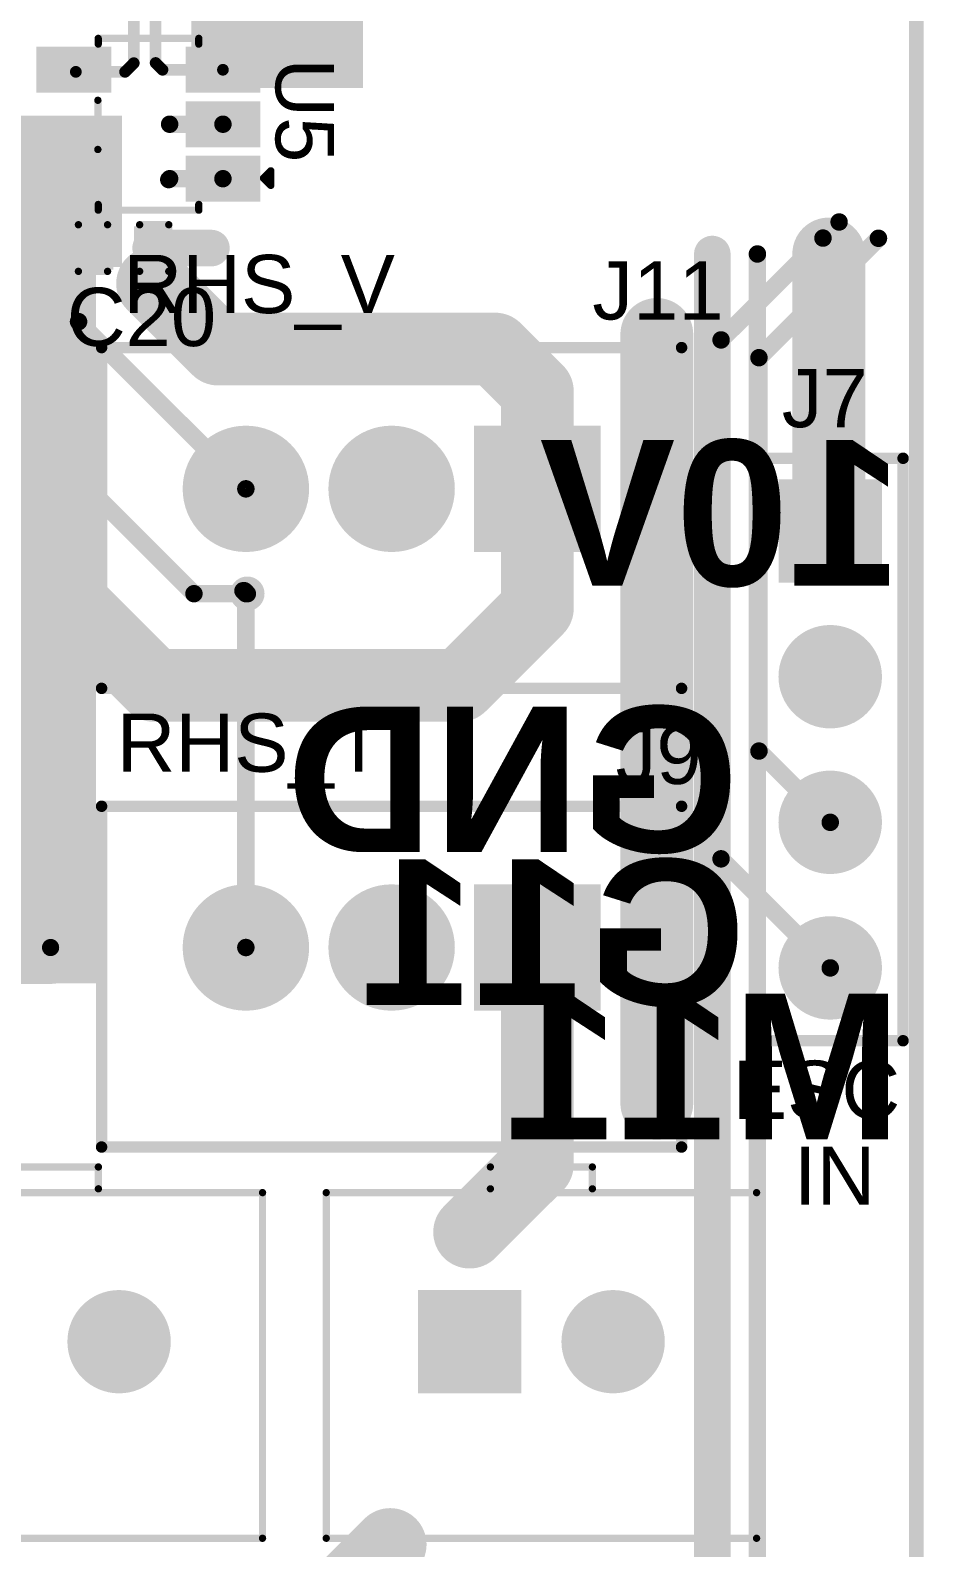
# Model space of a CAD drawing. Header units: inches. Extents: x 0 to 5376, y 0 to 5416.
# Drawn here: x 14.4 to 29.97, y 85.38 to 111.85 of the extents above; entities that cross this region are included whole.
import ezdxf

# ---------------------------------------------------------------- set-up
doc = ezdxf.new("R2010")
doc.units = ezdxf.units.IN
for name, color, linetype in [('Board Outline', 216, 'Continuous'), ('Bottom Layer', 5, 'Continuous'), ('Bottom Overlay', 54, 'Continuous'), ('Bottom Solder', 6, 'Continuous'), ('Layer 1', 16, 'Continuous'), ('Layer 2', 76, 'Continuous'), ('Multi-Layer', 9, 'Continuous'), ('Pad Holes', 156, 'Continuous'), ('Top Layer', 1, 'Continuous'), ('Top Overlay', 2, 'Continuous'), ('Top Paste', 8, 'Continuous'), ('Top Solder', 216, 'Continuous'), ('Via Holes', 16, 'Continuous')]:
    doc.layers.add(name, color=color, linetype=linetype)
doc.styles.add('Arial', font='', dxfattribs={"height": 0.2})
doc.styles.add('Arial_Bold', font='', dxfattribs={"height": 0.2})
doc.styles.get('Arial').set_extended_font_data('Arial')
doc.styles.get('Arial_Bold').set_extended_font_data('Arial', bold=True)

msp = doc.modelspace()

# ---------------------------------------------------------------- hatches: boundary and pattern name
at = {"layer": 'Bottom Layer'}
for points in [[(14.197, 95.225), (15.545, 95.225), (15.545, 110.007), (14.197, 110.007)], [(24.239, 102.853), (22.239, 102.853), (22.239, 104.853), (24.239, 104.853)], [(29.144, 103.916), (29.144, 102.316), (27.544, 102.316), (27.544, 103.916)], [(24.239, 94.852), (22.239, 94.852), (22.239, 96.852), (24.239, 96.852)], [(21.21, 89.826), (22.91, 89.826), (22.91, 88.126), (21.21, 88.126)]]:
    msp.add_hatch(color=5, dxfattribs=at).paths.add_polyline_path(points)
h = msp.add_hatch(color=5, dxfattribs=at)
edge = h.paths.add_edge_path()
edge.add_arc((18.159, 103.853), 1, 0, 360)
h = msp.add_hatch(color=5, dxfattribs=at)
edge = h.paths.add_edge_path()
edge.add_arc((20.699, 103.853), 1, 0, 360)
h = msp.add_hatch(color=5, dxfattribs=at)
edge = h.paths.add_edge_path()
edge.add_arc((18.184, 102.024), 0.3, 0, 360)
h = msp.add_hatch(color=5, dxfattribs=at)
edge = h.paths.add_edge_path()
edge.add_arc((28.344, 100.576), 0.8, 0, 360)
h = msp.add_hatch(color=5, dxfattribs=at)
edge = h.paths.add_edge_path()
edge.add_arc((28.344, 98.036), 0.8, 0, 360)
h = msp.add_hatch(color=5, dxfattribs=at)
edge = h.paths.add_edge_path()
edge.add_arc((18.159, 95.852), 1, 0, 360)
h = msp.add_hatch(color=5, dxfattribs=at)
edge = h.paths.add_edge_path()
edge.add_arc((20.699, 95.852), 1, 0, 360)
h = msp.add_hatch(color=5, dxfattribs=at)
edge = h.paths.add_edge_path()
edge.add_arc((14.755, 95.852), 0.3, 0, 360)
h = msp.add_hatch(color=5, dxfattribs=at)
edge = h.paths.add_edge_path()
edge.add_arc((28.344, 95.496), 0.8, 0, 360)
h = msp.add_hatch(color=5, dxfattribs=at)
edge = h.paths.add_edge_path()
edge.add_arc((15.949, 88.976), 0.85, 0, 360)
h = msp.add_hatch(color=5, dxfattribs=at)
edge = h.paths.add_edge_path()
edge.add_arc((24.56, 88.976), 0.85, 0, 360)
at = {"layer": 'Bottom Solder'}
h = msp.add_hatch(color=6, dxfattribs=at)
edge = h.paths.add_edge_path()
edge.add_arc((18.159, 103.853), 1.102, 0, 360)
h = msp.add_hatch(color=6, dxfattribs=at)
edge = h.paths.add_edge_path()
edge.add_arc((20.699, 103.853), 1.102, 0, 360)
for points in [[(24.34, 102.751), (22.137, 102.751), (22.137, 104.955), (24.34, 104.955)], [(29.246, 104.018), (29.246, 102.215), (27.443, 102.215), (27.443, 104.018)], [(24.34, 94.75), (22.137, 94.75), (22.137, 96.954), (24.34, 96.954)], [(21.159, 89.877), (22.961, 89.877), (22.961, 88.075), (21.159, 88.075)]]:
    msp.add_hatch(color=6, dxfattribs=at).paths.add_polyline_path(points)
h = msp.add_hatch(color=6, dxfattribs=at)
edge = h.paths.add_edge_path()
edge.add_arc((28.344, 100.576), 0.902, 0, 360)
h = msp.add_hatch(color=6, dxfattribs=at)
edge = h.paths.add_edge_path()
edge.add_arc((28.344, 98.036), 0.902, 0, 360)
h = msp.add_hatch(color=6, dxfattribs=at)
edge = h.paths.add_edge_path()
edge.add_arc((18.159, 95.852), 1.102, 0, 360)
h = msp.add_hatch(color=6, dxfattribs=at)
edge = h.paths.add_edge_path()
edge.add_arc((20.699, 95.852), 1.102, 0, 360)
h = msp.add_hatch(color=6, dxfattribs=at)
edge = h.paths.add_edge_path()
edge.add_arc((28.344, 95.496), 0.902, 0, 360)
h = msp.add_hatch(color=6, dxfattribs=at)
edge = h.paths.add_edge_path()
edge.add_arc((15.949, 88.976), 0.901, 0, 360)
h = msp.add_hatch(color=6, dxfattribs=at)
edge = h.paths.add_edge_path()
edge.add_arc((24.56, 88.976), 0.901, 0, 360)
at = {"layer": 'Layer 1'}
h = msp.add_hatch(color=16, dxfattribs=at)
edge = h.paths.add_edge_path()
edge.add_arc((18.159, 103.853), 1, 0, 360)
h = msp.add_hatch(color=16, dxfattribs=at)
edge = h.paths.add_edge_path()
edge.add_arc((20.699, 103.853), 1, 0, 360)
for points in [[(24.239, 102.853), (22.239, 102.853), (22.239, 104.853), (24.239, 104.853)], [(29.144, 103.916), (29.144, 102.316), (27.544, 102.316), (27.544, 103.916)], [(24.239, 94.852), (22.239, 94.852), (22.239, 96.852), (24.239, 96.852)], [(21.21, 89.826), (22.91, 89.826), (22.91, 88.126), (21.21, 88.126)]]:
    msp.add_hatch(color=16, dxfattribs=at).paths.add_polyline_path(points)
h = msp.add_hatch(color=16, dxfattribs=at)
edge = h.paths.add_edge_path()
edge.add_arc((18.184, 102.024), 0.3, 0, 360)
h = msp.add_hatch(color=16, dxfattribs=at)
edge = h.paths.add_edge_path()
edge.add_arc((28.344, 100.576), 0.8, 0, 360)
h = msp.add_hatch(color=16, dxfattribs=at)
edge = h.paths.add_edge_path()
edge.add_arc((28.344, 98.036), 0.8, 0, 360)
h = msp.add_hatch(color=16, dxfattribs=at)
edge = h.paths.add_edge_path()
edge.add_arc((18.159, 95.852), 1, 0, 360)
h = msp.add_hatch(color=16, dxfattribs=at)
edge = h.paths.add_edge_path()
edge.add_arc((20.699, 95.852), 1, 0, 360)
h = msp.add_hatch(color=16, dxfattribs=at)
edge = h.paths.add_edge_path()
edge.add_arc((14.755, 95.852), 0.3, 0, 360)
h = msp.add_hatch(color=16, dxfattribs=at)
edge = h.paths.add_edge_path()
edge.add_arc((28.344, 95.496), 0.8, 0, 360)
h = msp.add_hatch(color=16, dxfattribs=at)
edge = h.paths.add_edge_path()
edge.add_arc((15.949, 88.976), 0.85, 0, 360)
h = msp.add_hatch(color=16, dxfattribs=at)
edge = h.paths.add_edge_path()
edge.add_arc((24.56, 88.976), 0.85, 0, 360)
at = {"layer": 'Layer 2'}
h = msp.add_hatch(color=76, dxfattribs=at)
edge = h.paths.add_edge_path()
edge.add_arc((18.159, 103.853), 1, 0, 360)
h = msp.add_hatch(color=76, dxfattribs=at)
edge = h.paths.add_edge_path()
edge.add_arc((20.699, 103.853), 1, 0, 360)
for points in [[(24.239, 102.853), (22.239, 102.853), (22.239, 104.853), (24.239, 104.853)], [(29.144, 103.916), (29.144, 102.316), (27.544, 102.316), (27.544, 103.916)], [(24.239, 94.852), (22.239, 94.852), (22.239, 96.852), (24.239, 96.852)], [(21.21, 89.826), (22.91, 89.826), (22.91, 88.126), (21.21, 88.126)]]:
    msp.add_hatch(color=76, dxfattribs=at).paths.add_polyline_path(points)
h = msp.add_hatch(color=76, dxfattribs=at)
edge = h.paths.add_edge_path()
edge.add_arc((18.184, 102.024), 0.3, 0, 360)
h = msp.add_hatch(color=76, dxfattribs=at)
edge = h.paths.add_edge_path()
edge.add_arc((28.344, 100.576), 0.8, 0, 360)
h = msp.add_hatch(color=76, dxfattribs=at)
edge = h.paths.add_edge_path()
edge.add_arc((28.344, 98.036), 0.8, 0, 360)
h = msp.add_hatch(color=76, dxfattribs=at)
edge = h.paths.add_edge_path()
edge.add_arc((18.159, 95.852), 1, 0, 360)
h = msp.add_hatch(color=76, dxfattribs=at)
edge = h.paths.add_edge_path()
edge.add_arc((20.699, 95.852), 1, 0, 360)
h = msp.add_hatch(color=76, dxfattribs=at)
edge = h.paths.add_edge_path()
edge.add_arc((14.755, 95.852), 0.3, 0, 360)
h = msp.add_hatch(color=76, dxfattribs=at)
edge = h.paths.add_edge_path()
edge.add_arc((28.344, 95.496), 0.8, 0, 360)
h = msp.add_hatch(color=76, dxfattribs=at)
edge = h.paths.add_edge_path()
edge.add_arc((15.949, 88.976), 0.85, 0, 360)
h = msp.add_hatch(color=76, dxfattribs=at)
edge = h.paths.add_edge_path()
edge.add_arc((24.56, 88.976), 0.85, 0, 360)
at = {"layer": 'Multi-Layer'}
h = msp.add_hatch(color=9, dxfattribs=at)
edge = h.paths.add_edge_path()
edge.add_arc((18.159, 103.853), 1, 0, 360)
h = msp.add_hatch(color=9, dxfattribs=at)
edge = h.paths.add_edge_path()
edge.add_arc((20.699, 103.853), 1, 0, 360)
for points in [[(24.239, 102.853), (22.239, 102.853), (22.239, 104.853), (24.239, 104.853)], [(29.144, 103.916), (29.144, 102.316), (27.544, 102.316), (27.544, 103.916)], [(24.239, 94.852), (22.239, 94.852), (22.239, 96.852), (24.239, 96.852)], [(21.21, 89.826), (22.91, 89.826), (22.91, 88.126), (21.21, 88.126)]]:
    msp.add_hatch(color=9, dxfattribs=at).paths.add_polyline_path(points)
h = msp.add_hatch(color=9, dxfattribs=at)
edge = h.paths.add_edge_path()
edge.add_arc((28.344, 100.576), 0.8, 0, 360)
h = msp.add_hatch(color=9, dxfattribs=at)
edge = h.paths.add_edge_path()
edge.add_arc((28.344, 98.036), 0.8, 0, 360)
h = msp.add_hatch(color=9, dxfattribs=at)
edge = h.paths.add_edge_path()
edge.add_arc((18.159, 95.852), 1, 0, 360)
h = msp.add_hatch(color=9, dxfattribs=at)
edge = h.paths.add_edge_path()
edge.add_arc((20.699, 95.852), 1, 0, 360)
h = msp.add_hatch(color=9, dxfattribs=at)
edge = h.paths.add_edge_path()
edge.add_arc((28.344, 95.496), 0.8, 0, 360)
h = msp.add_hatch(color=9, dxfattribs=at)
edge = h.paths.add_edge_path()
edge.add_arc((15.949, 88.976), 0.85, 0, 360)
h = msp.add_hatch(color=9, dxfattribs=at)
edge = h.paths.add_edge_path()
edge.add_arc((24.56, 88.976), 0.85, 0, 360)
at = {"layer": 'Pad Holes'}
h = msp.add_hatch(color=7, dxfattribs=at)
edge = h.paths.add_edge_path()
edge.add_arc((18.159, 103.853), 0.5, 0, 360)
h = msp.add_hatch(color=7, dxfattribs=at)
edge = h.paths.add_edge_path()
edge.add_arc((20.699, 103.853), 0.5, 0, 360)
h = msp.add_hatch(color=7, dxfattribs=at)
edge = h.paths.add_edge_path()
edge.add_arc((23.239, 103.853), 0.5, 0, 360)
h = msp.add_hatch(color=7, dxfattribs=at)
edge = h.paths.add_edge_path()
edge.add_arc((28.344, 103.116), 0.475, 0, 360)
h = msp.add_hatch(color=7, dxfattribs=at)
edge = h.paths.add_edge_path()
edge.add_arc((28.344, 100.576), 0.475, 0, 360)
h = msp.add_hatch(color=7, dxfattribs=at)
edge = h.paths.add_edge_path()
edge.add_arc((28.344, 98.036), 0.475, 0, 360)
h = msp.add_hatch(color=7, dxfattribs=at)
edge = h.paths.add_edge_path()
edge.add_arc((18.159, 95.852), 0.5, 0, 360)
h = msp.add_hatch(color=7, dxfattribs=at)
edge = h.paths.add_edge_path()
edge.add_arc((20.699, 95.852), 0.5, 0, 360)
h = msp.add_hatch(color=7, dxfattribs=at)
edge = h.paths.add_edge_path()
edge.add_arc((23.239, 95.852), 0.5, 0, 360)
h = msp.add_hatch(color=7, dxfattribs=at)
edge = h.paths.add_edge_path()
edge.add_arc((28.344, 95.496), 0.475, 0, 360)
h = msp.add_hatch(color=7, dxfattribs=at)
edge = h.paths.add_edge_path()
edge.add_arc((15.949, 88.976), 0.45, 0, 360)
h = msp.add_hatch(color=7, dxfattribs=at)
edge = h.paths.add_edge_path()
edge.add_arc((22.06, 88.976), 0.45, 0, 360)
h = msp.add_hatch(color=7, dxfattribs=at)
edge = h.paths.add_edge_path()
edge.add_arc((24.56, 88.976), 0.45, 0, 360)
at = {"layer": 'Top Layer'}
for points in [[(17.207, 113.464), (17.207, 110.848), (20.201, 110.848), (20.201, 113.464)], [(15.709, 110.863), (14.609, 110.863), (14.609, 111.463), (15.709, 111.463)], [(18.309, 110.863), (17.209, 110.863), (17.209, 111.463), (18.309, 111.463)], [(18.309, 109.913), (17.209, 109.913), (17.209, 110.513), (18.309, 110.513)], [(13.876, 110.363), (13.876, 107.723), (16.002, 107.723), (16.002, 110.363)], [(15.709, 108.963), (14.609, 108.963), (14.609, 109.563), (15.709, 109.563)], [(18.309, 108.963), (17.209, 108.963), (17.209, 109.563), (18.309, 109.563)], [(15.786, 108.371), (15.786, 107.736), (15.329, 107.736), (15.329, 108.371)], [(16.726, 108.371), (16.726, 107.736), (16.269, 107.736), (16.269, 108.371)], [(24.239, 102.853), (22.239, 102.853), (22.239, 104.853), (24.239, 104.853)], [(29.144, 103.916), (29.144, 102.316), (27.544, 102.316), (27.544, 103.916)], [(24.239, 94.852), (22.239, 94.852), (22.239, 96.852), (24.239, 96.852)], [(21.21, 89.826), (22.91, 89.826), (22.91, 88.126), (21.21, 88.126)]]:
    msp.add_hatch(color=1, dxfattribs=at).paths.add_polyline_path(points)
h = msp.add_hatch(color=1, dxfattribs=at)
edge = h.paths.add_edge_path()
edge.add_arc((18.159, 103.853), 1, 0, 360)
h = msp.add_hatch(color=1, dxfattribs=at)
edge = h.paths.add_edge_path()
edge.add_arc((20.699, 103.853), 1, 0, 360)
h = msp.add_hatch(color=1, dxfattribs=at)
edge = h.paths.add_edge_path()
edge.add_arc((18.184, 102.024), 0.3, 0, 360)
h = msp.add_hatch(color=1, dxfattribs=at)
edge = h.paths.add_edge_path()
edge.add_arc((28.344, 100.576), 0.8, 0, 360)
h = msp.add_hatch(color=1, dxfattribs=at)
edge = h.paths.add_edge_path()
edge.add_arc((28.344, 98.036), 0.8, 0, 360)
h = msp.add_hatch(color=1, dxfattribs=at)
edge = h.paths.add_edge_path()
edge.add_arc((18.159, 95.852), 1, 0, 360)
h = msp.add_hatch(color=1, dxfattribs=at)
edge = h.paths.add_edge_path()
edge.add_arc((20.699, 95.852), 1, 0, 360)
h = msp.add_hatch(color=1, dxfattribs=at)
edge = h.paths.add_edge_path()
edge.add_arc((14.755, 95.852), 0.3, 0, 360)
h = msp.add_hatch(color=1, dxfattribs=at)
edge = h.paths.add_edge_path()
edge.add_arc((28.344, 95.496), 0.8, 0, 360)
h = msp.add_hatch(color=1, dxfattribs=at)
edge = h.paths.add_edge_path()
edge.add_arc((15.949, 88.976), 0.85, 0, 360)
h = msp.add_hatch(color=1, dxfattribs=at)
edge = h.paths.add_edge_path()
edge.add_arc((24.56, 88.976), 0.85, 0, 360)
at = {"layer": 'Top Paste'}
for points in [[(15.709, 110.863), (14.609, 110.863), (14.609, 111.463), (15.709, 111.463)], [(18.309, 110.863), (17.209, 110.863), (17.209, 111.463), (18.309, 111.463)], [(18.309, 109.913), (17.209, 109.913), (17.209, 110.513), (18.309, 110.513)], [(15.709, 108.963), (14.609, 108.963), (14.609, 109.563), (15.709, 109.563)], [(18.309, 108.963), (17.209, 108.963), (17.209, 109.563), (18.309, 109.563)], [(15.786, 108.371), (15.786, 107.736), (15.329, 107.736), (15.329, 108.371)], [(16.726, 108.371), (16.726, 107.736), (16.269, 107.736), (16.269, 108.371)]]:
    msp.add_hatch(color=8, dxfattribs=at).paths.add_polyline_path(points)
at = {"layer": 'Top Solder'}
for points in [[(15.811, 110.761), (14.508, 110.761), (14.508, 111.564), (15.811, 111.564)], [(18.411, 110.761), (17.108, 110.761), (17.108, 111.564), (18.411, 111.564)], [(18.411, 109.811), (17.108, 109.811), (17.108, 110.614), (18.411, 110.614)], [(15.811, 108.861), (14.508, 108.861), (14.508, 109.664), (15.811, 109.664)], [(18.411, 108.861), (17.108, 108.861), (17.108, 109.664), (18.411, 109.664)], [(15.846, 108.431), (15.846, 107.676), (15.269, 107.676), (15.269, 108.431)], [(16.786, 108.431), (16.786, 107.676), (16.209, 107.676), (16.209, 108.431)], [(24.34, 102.751), (22.137, 102.751), (22.137, 104.955), (24.34, 104.955)], [(29.246, 104.018), (29.246, 102.215), (27.443, 102.215), (27.443, 104.018)], [(24.34, 94.75), (22.137, 94.75), (22.137, 96.954), (24.34, 96.954)], [(21.159, 89.877), (22.961, 89.877), (22.961, 88.075), (21.159, 88.075)]]:
    msp.add_hatch(color=216, dxfattribs=at).paths.add_polyline_path(points)
h = msp.add_hatch(color=216, dxfattribs=at)
edge = h.paths.add_edge_path()
edge.add_arc((18.159, 103.853), 1.102, 0, 360)
h = msp.add_hatch(color=216, dxfattribs=at)
edge = h.paths.add_edge_path()
edge.add_arc((20.699, 103.853), 1.102, 0, 360)
h = msp.add_hatch(color=216, dxfattribs=at)
edge = h.paths.add_edge_path()
edge.add_arc((28.344, 100.576), 0.902, 0, 360)
h = msp.add_hatch(color=216, dxfattribs=at)
edge = h.paths.add_edge_path()
edge.add_arc((28.344, 98.036), 0.902, 0, 360)
h = msp.add_hatch(color=216, dxfattribs=at)
edge = h.paths.add_edge_path()
edge.add_arc((18.159, 95.852), 1.102, 0, 360)
h = msp.add_hatch(color=216, dxfattribs=at)
edge = h.paths.add_edge_path()
edge.add_arc((20.699, 95.852), 1.102, 0, 360)
h = msp.add_hatch(color=216, dxfattribs=at)
edge = h.paths.add_edge_path()
edge.add_arc((28.344, 95.496), 0.902, 0, 360)
h = msp.add_hatch(color=216, dxfattribs=at)
edge = h.paths.add_edge_path()
edge.add_arc((15.949, 88.976), 0.901, 0, 360)
h = msp.add_hatch(color=216, dxfattribs=at)
edge = h.paths.add_edge_path()
edge.add_arc((24.56, 88.976), 0.901, 0, 360)
at = {"layer": 'Via Holes'}
h = msp.add_hatch(color=7, dxfattribs=at)
edge = h.paths.add_edge_path()
edge.add_arc((18.184, 102.024), 0.15, 0, 360)
h = msp.add_hatch(color=7, dxfattribs=at)
edge = h.paths.add_edge_path()
edge.add_arc((14.755, 95.852), 0.15, 0, 360)

# ---------------------------------------------------------------- linework, layer by layer
at = {"layer": 'Board Outline', "const_width": 0.254}
msp.add_lwpolyline([(29.845, 0), (29.845, 159.131)], dxfattribs=at)
at = {"layer": 'Bottom Layer'}
for points, const_width in [([(28.217, 108.227), (28.499, 108.508)], 0.305), ([(26.441, 106.451), (28.217, 108.227)], 0.305), ([(27.102, 106.141), (29.185, 108.224)], 0.305), ([(28.217, 108.227), (28.217, 108.227)], 0.305), ([(29.185, 108.224), (29.185, 108.224)], 0.305), ([(16.533, 107.434), (17.676, 106.291)], 1.27), ([(25.322, 93.134), (25.322, 106.547)], 1.27), ([(17.676, 106.291), (22.502, 106.291)], 1.27), ([(22.502, 106.291), (23.239, 105.555)], 1.27), ([(26.441, 97.399), (26.441, 106.451)], 0.305), ([(23.239, 103.853), (23.239, 105.555)], 1.27), ([(27.102, 99.279), (27.102, 106.141)], 0.305), ([(18.108, 102.075), (18.134, 102.075)], 0.305), ([(18.108, 102.075), (18.159, 102.025)], 0.305), ([(18.134, 102.075), (18.184, 102.024)], 0.305), ([(18.159, 95.852), (18.159, 102.025)], 0.305), ([(27.102, 99.279), (28.344, 98.036)], 0.305), ([(26.441, 97.399), (28.344, 95.496)], 0.305), ([(19.302, 84.066), (20.674, 85.438)], 1.27)]:
    msp.add_lwpolyline(points, dxfattribs=dict(at, const_width=const_width))
for points, const_width in [([(28.423, 108.508, 1), (28.575, 108.508, 1)], 0.152), ([(28.141, 108.227, 1), (28.294, 108.227, 1)], 0.152), ([(28.141, 108.227, 1), (28.294, 108.227, 1)], 0.152), ([(28.141, 108.227, 1), (28.294, 108.227, 1)], 0.152), ([(28.141, 108.227, 1), (28.294, 108.227, 1)], 0.152), ([(29.108, 108.224, 1), (29.261, 108.224, 1)], 0.152), ([(29.108, 108.224, 1), (29.261, 108.224, 1)], 0.152), ([(29.108, 108.224, 1), (29.261, 108.224, 1)], 0.152), ([(16.216, 107.434, 1), (16.851, 107.434, 1)], 0.635), ([(25.004, 106.547, 1), (25.639, 106.547, 1)], 0.635), ([(17.359, 106.291, 1), (17.994, 106.291, 1)], 0.635), ([(17.359, 106.291, 1), (17.994, 106.291, 1)], 0.635), ([(22.185, 106.291, 1), (22.82, 106.291, 1)], 0.635), ([(22.185, 106.291, 1), (22.82, 106.291, 1)], 0.635), ([(26.365, 106.451, 1), (26.518, 106.451, 1)], 0.152), ([(26.365, 106.451, 1), (26.518, 106.451, 1)], 0.152), ([(22.921, 105.555, 1), (23.556, 105.555, 1)], 0.635), ([(22.921, 105.555, 1), (23.556, 105.555, 1)], 0.635), ([(27.026, 106.141, 1), (27.178, 106.141, 1)], 0.152), ([(27.026, 106.141, 1), (27.178, 106.141, 1)], 0.152), ([(22.921, 103.853, 1), (23.556, 103.853, 1)], 0.635), ([(18.032, 102.075, 1), (18.184, 102.075, 1)], 0.152), ([(18.032, 102.075, 1), (18.184, 102.075, 1)], 0.152), ([(18.057, 102.075, 1), (18.21, 102.075, 1)], 0.152), ([(18.057, 102.075, 1), (18.21, 102.075, 1)], 0.152), ([(18.082, 102.025, 1), (18.235, 102.025, 1)], 0.152), ([(18.082, 102.025, 1), (18.235, 102.025, 1)], 0.152), ([(18.108, 102.024, 1), (18.261, 102.024, 1)], 0.152), ([(27.026, 99.279, 1), (27.178, 99.279, 1)], 0.152), ([(27.026, 99.279, 1), (27.178, 99.279, 1)], 0.152), ([(28.268, 98.036, 1), (28.421, 98.036, 1)], 0.152), ([(26.365, 97.399, 1), (26.518, 97.399, 1)], 0.152), ([(26.365, 97.399, 1), (26.518, 97.399, 1)], 0.152), ([(18.082, 95.852, 1), (18.235, 95.852, 1)], 0.152), ([(28.268, 95.496, 1), (28.421, 95.496, 1)], 0.152), ([(25.004, 93.134, 1), (25.639, 93.134, 1)], 0.635), ([(20.356, 85.438, 1), (20.991, 85.438, 1)], 0.635)]:
    msp.add_lwpolyline(points, format="xyb", close=True, dxfattribs=dict(at, const_width=const_width))
at = {"layer": 'Top Layer'}
for points, const_width in [([(16.205, 111.279), (16.205, 112.575)], 0.203), ([(16.586, 111.282), (16.586, 112.6)], 0.203), ([(15.195, 111.127), (16.053, 111.127)], 0.203), ([(16.053, 111.127), (16.205, 111.279)], 0.203), ([(16.586, 111.282), (16.705, 111.163)], 0.203), ([(16.705, 111.163), (17.759, 111.163)], 0.203), ([(16.83, 110.213), (17.759, 110.213)], 0.305), ([(16.815, 109.247), (16.83, 109.263)], 0.305), ([(16.83, 109.263), (17.759, 109.263)], 0.305), ([(28.319, 103.116), (28.319, 107.95)], 1.27), ([(16.497, 108.054), (17.557, 108.054)], 0.635), ([(17.557, 108.054), (17.559, 108.052)], 0.635), ([(26.289, 107.95), (26.289, 77.185)], 0.635), ([(27.074, 107.95), (27.074, 61.646)], 0.305), ([(2.832, 106.769), (15.242, 106.769)], 0.305), ([(15.242, 106.769), (18.159, 103.853)], 0.305), ([(13.181, 106.098), (17.254, 102.024)], 0.305), ([(13.333, 103.65), (16.559, 100.424)], 1.27), ([(23.239, 101.77), (23.239, 103.853)], 1.27), ([(17.254, 102.024), (18.184, 102.024)], 0.305), ([(21.893, 100.424), (23.239, 101.77)], 1.27), ([(16.559, 100.424), (21.893, 100.424)], 1.27), ([(11.606, 95.852), (14.755, 95.852)], 1.27), ([(23.239, 92.067), (23.239, 95.852)], 1.27), ([(22.06, 90.888), (23.239, 92.067)], 1.27)]:
    msp.add_lwpolyline(points, dxfattribs=dict(at, const_width=const_width))
for points, const_width in [([(15.144, 111.127, 1), (15.246, 111.127, 1)], 0.102), ([(16.002, 111.127, 1), (16.104, 111.127, 1)], 0.102), ([(16.002, 111.127, 1), (16.104, 111.127, 1)], 0.102), ([(16.154, 111.279, 1), (16.256, 111.279, 1)], 0.102), ([(16.154, 111.279, 1), (16.256, 111.279, 1)], 0.102), ([(16.535, 111.282, 1), (16.637, 111.282, 1)], 0.102), ([(16.535, 111.282, 1), (16.637, 111.282, 1)], 0.102), ([(16.654, 111.163, 1), (16.756, 111.163, 1)], 0.102), ([(16.654, 111.163, 1), (16.756, 111.163, 1)], 0.102), ([(17.708, 111.163, 1), (17.81, 111.163, 1)], 0.102), ([(16.754, 110.213, 1), (16.906, 110.213, 1)], 0.152), ([(17.683, 110.213, 1), (17.835, 110.213, 1)], 0.152), ([(16.739, 109.247, 1), (16.891, 109.247, 1)], 0.152), ([(16.754, 109.263, 1), (16.906, 109.263, 1)], 0.152), ([(16.754, 109.263, 1), (16.906, 109.263, 1)], 0.152), ([(17.683, 109.263, 1), (17.835, 109.263, 1)], 0.152), ([(28.001, 107.95, 1), (28.636, 107.95, 1)], 0.635), ([(16.339, 108.054, 1), (16.656, 108.054, 1)], 0.318), ([(17.398, 108.054, 1), (17.716, 108.054, 1)], 0.318), ([(17.398, 108.054, 1), (17.716, 108.054, 1)], 0.318), ([(17.4, 108.052, 1), (17.718, 108.052, 1)], 0.318), ([(26.13, 107.95, 1), (26.448, 107.95, 1)], 0.318), ([(26.998, 107.95, 1), (27.151, 107.95, 1)], 0.152), ([(15.166, 106.769, 1), (15.319, 106.769, 1)], 0.152), ([(15.166, 106.769, 1), (15.319, 106.769, 1)], 0.152), ([(22.921, 103.853, 1), (23.556, 103.853, 1)], 0.635), ([(18.082, 103.853, 1), (18.235, 103.853, 1)], 0.152), ([(28.001, 103.116, 1), (28.636, 103.116, 1)], 0.635), ([(17.178, 102.024, 1), (17.33, 102.024, 1)], 0.152), ([(17.178, 102.024, 1), (17.33, 102.024, 1)], 0.152), ([(18.108, 102.024, 1), (18.261, 102.024, 1)], 0.152), ([(22.921, 101.77, 1), (23.556, 101.77, 1)], 0.635), ([(22.921, 101.77, 1), (23.556, 101.77, 1)], 0.635), ([(16.241, 100.424, 1), (16.876, 100.424, 1)], 0.635), ([(16.241, 100.424, 1), (16.876, 100.424, 1)], 0.635), ([(21.575, 100.424, 1), (22.21, 100.424, 1)], 0.635), ([(21.575, 100.424, 1), (22.21, 100.424, 1)], 0.635), ([(14.438, 95.852, 1), (15.073, 95.852, 1)], 0.635), ([(22.921, 95.852, 1), (23.556, 95.852, 1)], 0.635), ([(22.921, 92.067, 1), (23.556, 92.067, 1)], 0.635), ([(22.921, 92.067, 1), (23.556, 92.067, 1)], 0.635), ([(21.742, 90.888, 1), (22.377, 90.888, 1)], 0.635)]:
    msp.add_lwpolyline(points, format="xyb", close=True, dxfattribs=dict(at, const_width=const_width))
at = {"layer": 'Top Overlay'}
for points, const_width in [([(15.586, 111.711), (17.338, 111.711)], 0.127), ([(15.586, 111.611), (15.586, 111.711)], 0.127), ([(17.338, 111.611), (17.338, 111.711)], 0.127), ([(15.579, 109.773), (15.579, 110.631)], 0.127), ([(18.466, 109.273), (18.593, 109.4)], 0.127), ([(18.466, 109.273), (18.593, 109.146)], 0.127), ([(18.593, 109.146), (18.593, 109.4)], 0.127), ([(15.586, 108.714), (15.586, 108.814)], 0.127), ([(17.338, 108.714), (17.338, 108.814)], 0.127), ([(15.24, 107.647), (15.24, 108.46)], 0.127), ([(15.24, 108.46), (15.748, 108.46)], 0.127), ([(15.586, 108.714), (17.338, 108.714)], 0.127), ([(16.307, 108.46), (16.815, 108.46)], 0.127), ([(16.815, 107.647), (16.815, 108.46)], 0.127), ([(15.24, 107.647), (15.748, 107.647)], 0.127), ([(16.307, 107.647), (16.815, 107.647)], 0.127), ([(15.644, 100.373), (15.644, 106.317)], 0.2), ([(15.644, 106.317), (25.753, 106.317)], 0.2), ([(25.753, 100.373), (25.753, 106.317)], 0.2), ([(27.074, 104.386), (29.614, 104.386)], 0.2), ([(27.074, 94.226), (27.074, 104.386)], 0.2), ([(29.614, 94.226), (29.614, 104.386)], 0.2), ([(15.644, 100.373), (25.753, 100.373)], 0.2), ([(15.644, 92.372), (15.644, 98.316)], 0.2), ([(15.644, 98.316), (25.753, 98.316)], 0.2), ([(25.753, 92.372), (25.753, 98.316)], 0.2), ([(27.074, 94.226), (29.614, 94.226)], 0.2), ([(15.644, 92.372), (25.753, 92.372)], 0.2), ([(13.81, 92.024), (15.588, 92.024)], 0.127), ([(15.588, 91.643), (15.588, 92.024)], 0.127), ([(22.421, 92.024), (24.199, 92.024)], 0.127), ([(22.421, 91.643), (22.421, 92.024)], 0.127), ([(24.199, 91.643), (24.199, 92.024)], 0.127), ([(10.949, 91.576), (18.449, 91.576)], 0.127), ([(18.449, 85.547), (18.449, 91.576)], 0.127), ([(19.56, 85.547), (19.56, 91.576)], 0.127), ([(19.56, 91.576), (27.06, 91.576)], 0.127), ([(27.06, 85.547), (27.06, 91.576)], 0.127), ([(10.949, 85.547), (18.449, 85.547)], 0.127), ([(19.56, 85.547), (27.06, 85.547)], 0.127)]:
    msp.add_lwpolyline(points, dxfattribs=dict(at, const_width=const_width))
for points, const_width in [([(15.554, 111.711, 1), (15.617, 111.711, 1)], 0.0635), ([(15.554, 111.711, 1), (15.617, 111.711, 1)], 0.0635), ([(17.306, 111.711, 1), (17.37, 111.711, 1)], 0.0635), ([(17.306, 111.711, 1), (17.37, 111.711, 1)], 0.0635), ([(15.554, 111.611, 1), (15.617, 111.611, 1)], 0.0635), ([(17.306, 111.611, 1), (17.37, 111.611, 1)], 0.0635), ([(15.547, 110.631, 1), (15.611, 110.631, 1)], 0.0635), ([(15.547, 109.773, 1), (15.611, 109.773, 1)], 0.0635), ([(18.434, 109.273, 1), (18.498, 109.273, 1)], 0.0635), ([(18.434, 109.273, 1), (18.498, 109.273, 1)], 0.0635), ([(18.561, 109.4, 1), (18.625, 109.4, 1)], 0.0635), ([(18.561, 109.4, 1), (18.625, 109.4, 1)], 0.0635), ([(18.561, 109.146, 1), (18.625, 109.146, 1)], 0.0635), ([(18.561, 109.146, 1), (18.625, 109.146, 1)], 0.0635), ([(15.554, 108.814, 1), (15.617, 108.814, 1)], 0.0635), ([(17.306, 108.814, 1), (17.37, 108.814, 1)], 0.0635), ([(15.208, 108.46, 1), (15.272, 108.46, 1)], 0.0635), ([(15.208, 108.46, 1), (15.272, 108.46, 1)], 0.0635), ([(15.554, 108.714, 1), (15.617, 108.714, 1)], 0.0635), ([(15.554, 108.714, 1), (15.617, 108.714, 1)], 0.0635), ([(15.716, 108.46, 1), (15.78, 108.46, 1)], 0.0635), ([(16.275, 108.46, 1), (16.339, 108.46, 1)], 0.0635), ([(16.783, 108.46, 1), (16.847, 108.46, 1)], 0.0635), ([(16.783, 108.46, 1), (16.847, 108.46, 1)], 0.0635), ([(17.306, 108.714, 1), (17.37, 108.714, 1)], 0.0635), ([(17.306, 108.714, 1), (17.37, 108.714, 1)], 0.0635), ([(15.208, 107.647, 1), (15.272, 107.647, 1)], 0.0635), ([(15.208, 107.647, 1), (15.272, 107.647, 1)], 0.0635), ([(15.716, 107.647, 1), (15.78, 107.647, 1)], 0.0635), ([(16.275, 107.647, 1), (16.339, 107.647, 1)], 0.0635), ([(16.783, 107.647, 1), (16.847, 107.647, 1)], 0.0635), ([(16.783, 107.647, 1), (16.847, 107.647, 1)], 0.0635), ([(15.594, 106.317, 1), (15.694, 106.317, 1)], 0.1), ([(15.594, 106.317, 1), (15.694, 106.317, 1)], 0.1), ([(25.703, 106.317, 1), (25.803, 106.317, 1)], 0.1), ([(25.703, 106.317, 1), (25.803, 106.317, 1)], 0.1), ([(27.024, 104.386, 1), (27.124, 104.386, 1)], 0.1), ([(27.024, 104.386, 1), (27.124, 104.386, 1)], 0.1), ([(29.564, 104.386, 1), (29.664, 104.386, 1)], 0.1), ([(29.564, 104.386, 1), (29.664, 104.386, 1)], 0.1), ([(15.594, 100.373, 1), (15.694, 100.373, 1)], 0.1), ([(15.594, 100.373, 1), (15.694, 100.373, 1)], 0.1), ([(25.703, 100.373, 1), (25.803, 100.373, 1)], 0.1), ([(25.703, 100.373, 1), (25.803, 100.373, 1)], 0.1), ([(15.594, 98.316, 1), (15.694, 98.316, 1)], 0.1), ([(15.594, 98.316, 1), (15.694, 98.316, 1)], 0.1), ([(25.703, 98.316, 1), (25.803, 98.316, 1)], 0.1), ([(25.703, 98.316, 1), (25.803, 98.316, 1)], 0.1), ([(27.024, 94.226, 1), (27.124, 94.226, 1)], 0.1), ([(27.024, 94.226, 1), (27.124, 94.226, 1)], 0.1), ([(29.564, 94.226, 1), (29.664, 94.226, 1)], 0.1), ([(29.564, 94.226, 1), (29.664, 94.226, 1)], 0.1), ([(15.594, 92.372, 1), (15.694, 92.372, 1)], 0.1), ([(15.594, 92.372, 1), (15.694, 92.372, 1)], 0.1), ([(25.703, 92.372, 1), (25.803, 92.372, 1)], 0.1), ([(25.703, 92.372, 1), (25.803, 92.372, 1)], 0.1), ([(15.556, 92.024, 1), (15.62, 92.024, 1)], 0.0635), ([(15.556, 92.024, 1), (15.62, 92.024, 1)], 0.0635), ([(22.389, 92.024, 1), (22.452, 92.024, 1)], 0.0635), ([(22.389, 92.024, 1), (22.452, 92.024, 1)], 0.0635), ([(24.167, 92.024, 1), (24.23, 92.024, 1)], 0.0635), ([(24.167, 92.024, 1), (24.23, 92.024, 1)], 0.0635), ([(15.556, 91.643, 1), (15.62, 91.643, 1)], 0.0635), ([(18.417, 91.576, 1), (18.481, 91.576, 1)], 0.0635), ([(18.417, 91.576, 1), (18.481, 91.576, 1)], 0.0635), ([(19.528, 91.576, 1), (19.591, 91.576, 1)], 0.0635), ([(19.528, 91.576, 1), (19.591, 91.576, 1)], 0.0635), ([(22.389, 91.643, 1), (22.452, 91.643, 1)], 0.0635), ([(24.167, 91.643, 1), (24.23, 91.643, 1)], 0.0635), ([(27.028, 91.576, 1), (27.092, 91.576, 1)], 0.0635), ([(27.028, 91.576, 1), (27.092, 91.576, 1)], 0.0635), ([(18.417, 85.547, 1), (18.481, 85.547, 1)], 0.0635), ([(18.417, 85.547, 1), (18.481, 85.547, 1)], 0.0635), ([(19.528, 85.547, 1), (19.591, 85.547, 1)], 0.0635), ([(19.528, 85.547, 1), (19.591, 85.547, 1)], 0.0635), ([(27.028, 85.547, 1), (27.092, 85.547, 1)], 0.0635), ([(27.028, 85.547, 1), (27.092, 85.547, 1)], 0.0635)]:
    msp.add_lwpolyline(points, format="xyb", close=True, dxfattribs=dict(at, const_width=const_width))

# ---------------------------------------------------------------- texts
at = {"layer": 'Bottom Overlay', "style": 'Arial_Bold', "text_generation_flag": 2}
for s, p in [('10V', (29.591, 102.163)), ('GND', (26.747, 97.516)), ('G11', (26.873, 94.848)), ('M11', (29.591, 92.507))]:
    msp.add_text(s, height=2.54, rotation=360, dxfattribs=at).set_placement(p)
at = {"layer": 'Top Overlay', "style": 'Arial'}
msp.add_text('U5', height=1.016, rotation=270, dxfattribs=at).set_placement((18.677, 111.362))
for s, p in [('RHS_V', (16.025, 106.918)), ('J11', (24.198, 106.807)), ('C20', (15.038, 106.344)), ('J7', (27.5, 104.928)), ('RHS_T', (15.906, 98.917)), ('J9', (24.604, 98.705)), ('ESC', (26.645, 92.862)), ('IN', (27.711, 91.364))]:
    msp.add_text(s, height=1.016, dxfattribs=at).set_placement(p)

doc.saveas('drawing.dxf')
